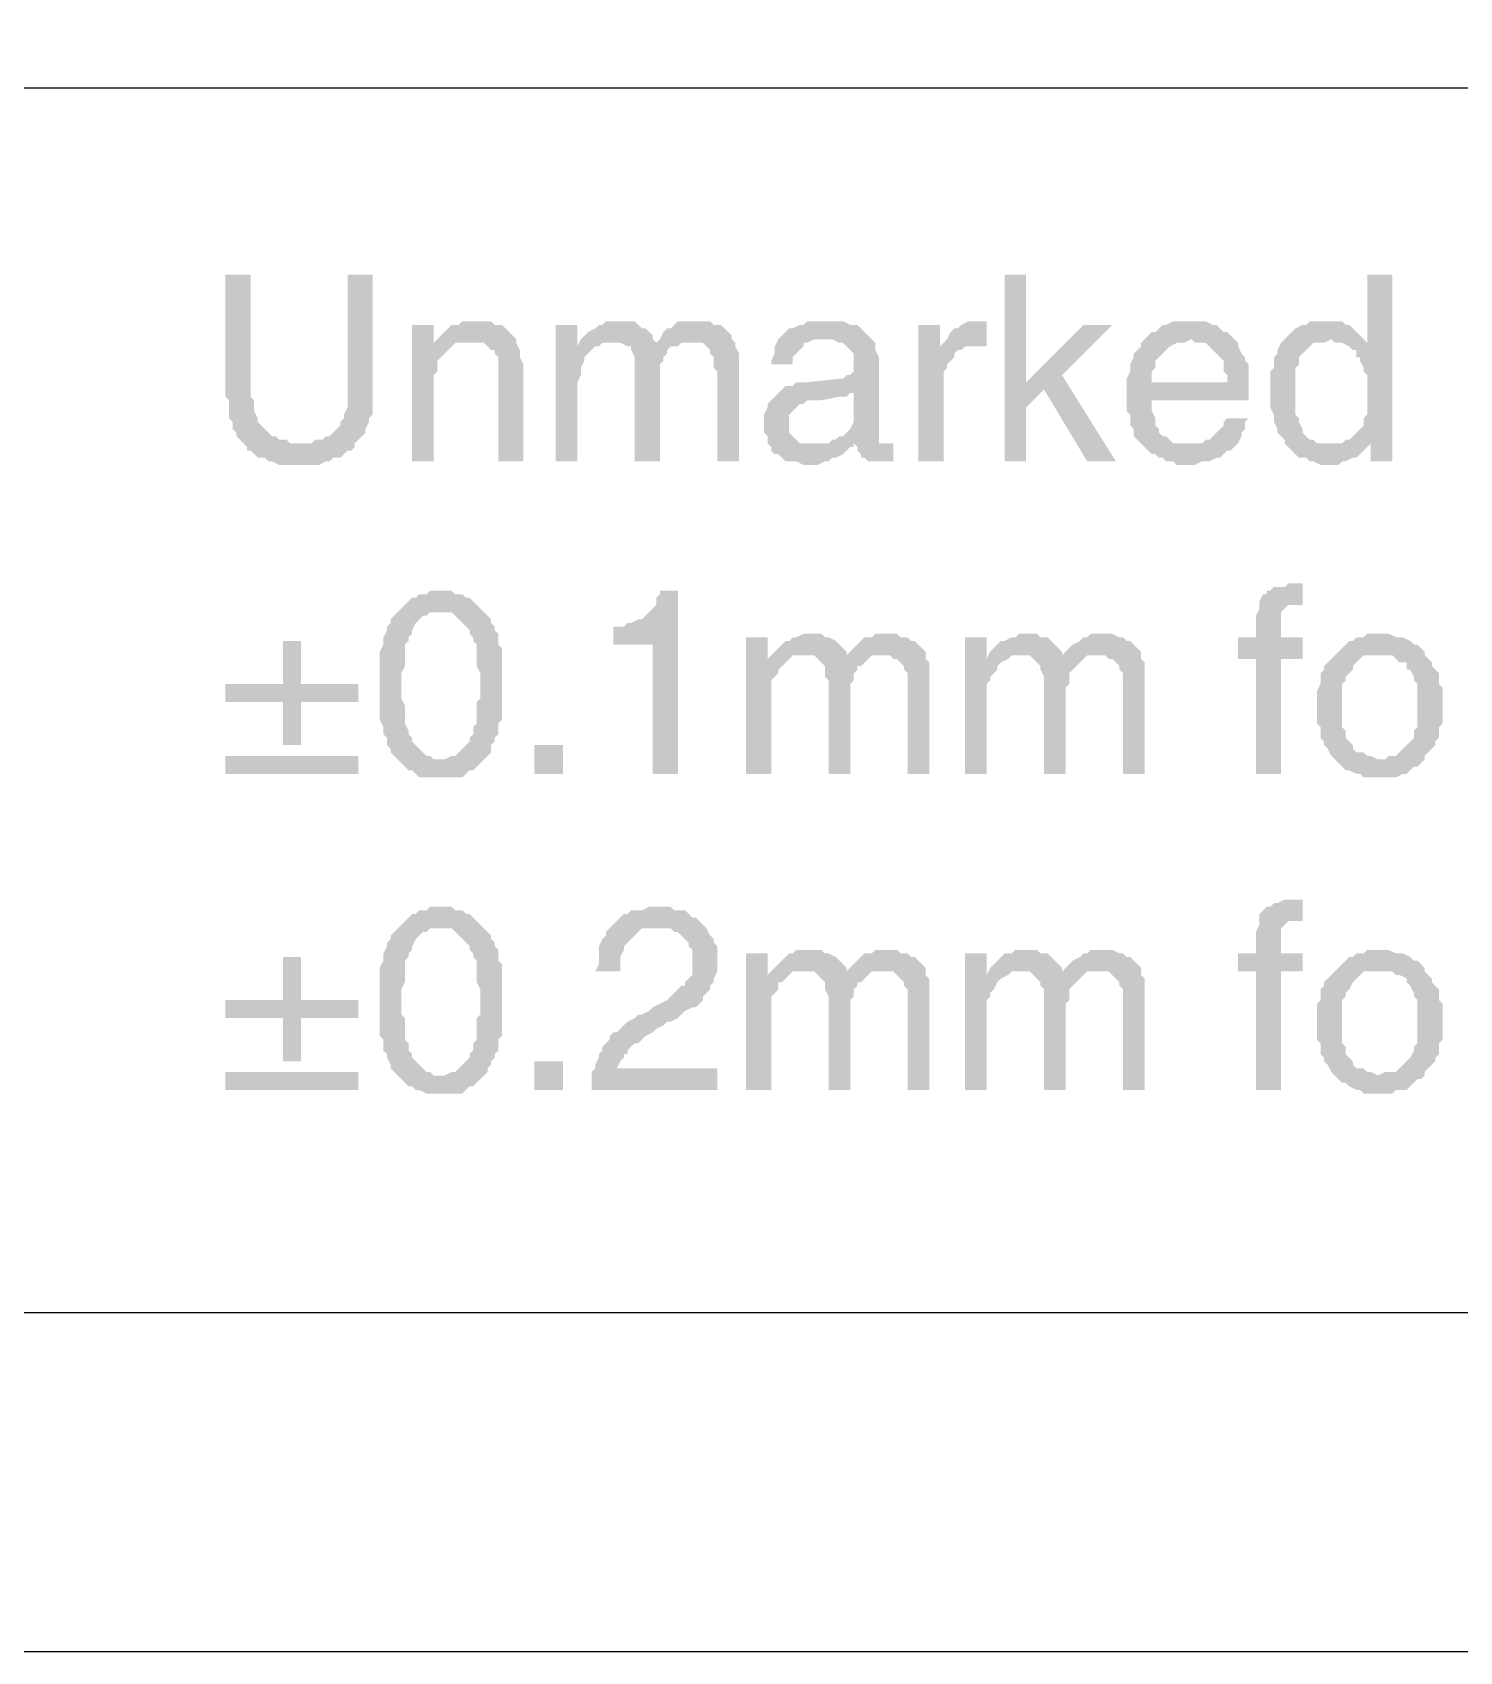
# Model space of a CAD drawing. Header units: millimetres. Extents: x 1233 to 2351, y 1180 to 1535.
# Drawn here: x 1794.21 to 1812.15, y 1237.93 to 1258.27 of the extents above; entities that cross this region are included whole.
import ezdxf

# ---------------------------------------------------------------- set-up
doc = ezdxf.new("R2010")
doc.units = ezdxf.units.MM

msp = doc.modelspace()

# ---------------------------------------------------------------- hatches: boundary and pattern name
at = {"transparency": 33554559}
for points in [[(1796.95602, 1255.22933), (1796.6401, 1255.22933), (1796.6401, 1253.69483), (1796.68523, 1253.6497), (1796.68523, 1253.42404), (1796.73036, 1253.37891), (1796.73036, 1253.28864), (1796.77549, 1253.24351), (1796.77549, 1253.19838), (1796.82063, 1253.15325), (1796.86576, 1253.10811), (1797.58787, 1253.10811), (1797.45248, 1253.10811), (1797.40734, 1253.15325), (1797.31708, 1253.15325), (1797.27195, 1253.19838), (1797.22682, 1253.19838), (1797.18168, 1253.24351), (1797.13655, 1253.28864), (1797.13655, 1253.28864), (1797.09142, 1253.33377), (1797.04629, 1253.37891), (1797.04629, 1253.42404), (1797.00115, 1253.5143), (1797.00115, 1253.6497), (1796.95602, 1253.69483), (1796.95602, 1253.7851)], [(1798.49052, 1255.22933), (1798.17459, 1255.22933), (1798.17459, 1253.55944), (1798.12946, 1253.46917), (1798.12946, 1253.42404), (1798.08433, 1253.37891), (1798.08433, 1253.33377), (1798.03919, 1253.28864), (1797.99406, 1253.24351), (1797.94893, 1253.19838), (1797.9038, 1253.19838), (1797.85867, 1253.15325), (1797.7684, 1253.15325), (1797.72327, 1253.10811), (1796.86576, 1253.10811), (1796.91089, 1253.06298), (1796.91089, 1253.01785), (1796.95602, 1253.01785), (1797.00115, 1252.97272), (1797.04629, 1252.92759), (1797.13655, 1252.92759), (1797.18168, 1252.88245), (1797.22682, 1252.88245), (1797.31708, 1252.83732), (1797.81353, 1252.83732), (1797.9038, 1252.88245), (1797.94893, 1252.88245), (1797.99406, 1252.92759), (1798.08433, 1252.92759), (1798.12946, 1252.97272), (1798.17459, 1253.01785), (1798.21972, 1253.01785), (1798.26486, 1253.06298), (1798.26486, 1253.10811), (1798.30999, 1253.15325), (1798.35512, 1253.19838), (1798.40025, 1253.24351), (1798.40025, 1253.28864), (1798.44538, 1253.37891), (1798.44538, 1253.42404), (1798.49052, 1253.46917), (1798.49052, 1253.73996)], [(1806.70457, 1255.22933), (1806.43378, 1255.22933), (1806.43378, 1252.88245), (1806.70457, 1252.88245), (1806.70457, 1253.55944), (1806.93023, 1253.7851), (1806.70457, 1253.87536)], [(1811.30805, 1255.22933), (1810.99213, 1255.22933), (1810.99213, 1254.37181), (1810.76647, 1254.32668), (1810.8116, 1254.28155), (1810.85673, 1254.28155), (1810.85673, 1254.19129), (1810.90186, 1254.19129), (1810.90186, 1254.14615), (1810.947, 1254.05589), (1810.947, 1254.01076), (1810.99213, 1253.96563), (1810.99213, 1253.46917), (1810.947, 1253.42404), (1810.947, 1253.33377), (1810.90186, 1253.28864), (1810.85673, 1253.24351), (1810.85673, 1253.24351), (1810.8116, 1253.19838), (1810.76647, 1253.15325), (1810.72134, 1253.15325), (1811.03726, 1253.10811), (1811.03726, 1252.88245), (1811.30805, 1252.88245)], [(1799.25776, 1254.59748), (1798.98697, 1254.59748), (1798.98697, 1252.88245), (1799.25776, 1252.88245), (1799.25776, 1253.83023), (1799.25776, 1253.96563), (1799.3029, 1254.01076), (1799.3029, 1254.14615), (1799.34803, 1254.19129), (1799.39316, 1254.23642), (1799.39316, 1254.23642), (1799.43829, 1254.28155), (1799.48342, 1254.32668), (1799.25776, 1254.37181)], [(1799.75422, 1254.64261), (1799.61882, 1254.64261), (1799.57369, 1254.59748), (1799.48342, 1254.59748), (1799.43829, 1254.55234), (1799.39316, 1254.50721), (1799.34803, 1254.46208), (1799.3029, 1254.41695), (1799.25776, 1254.37181), (1799.48342, 1254.32668), (1799.52856, 1254.37181), (1799.70909, 1254.37181), (1800.2958, 1254.41695), (1800.25067, 1254.46208), (1800.20554, 1254.50721), (1800.20554, 1254.50721), (1800.16041, 1254.55234), (1800.11527, 1254.59748), (1800.02501, 1254.59748), (1799.97988, 1254.64261), (1799.84448, 1254.64261)], [(1801.06305, 1254.59748), (1800.79226, 1254.59748), (1800.79226, 1252.88245), (1801.06305, 1252.88245), (1801.06305, 1253.87536), (1801.10818, 1253.96563), (1801.10818, 1254.05589), (1801.15331, 1254.14615), (1801.15331, 1254.19129), (1801.19845, 1254.23642), (1801.24358, 1254.28155), (1801.28871, 1254.32668), (1801.33384, 1254.32668), (1801.06305, 1254.32668)], [(1801.5595, 1254.64261), (1801.42411, 1254.64261), (1801.37898, 1254.59748), (1801.33384, 1254.59748), (1801.28871, 1254.55234), (1801.19845, 1254.50721), (1801.15331, 1254.46208), (1801.10818, 1254.41695), (1801.06305, 1254.32668), (1801.33384, 1254.32668), (1801.37898, 1254.37181), (1801.51437, 1254.37181), (1802.01083, 1254.41695), (1802.01083, 1254.46208), (1801.96569, 1254.50721), (1801.92056, 1254.55234), (1801.87543, 1254.55234), (1801.8303, 1254.59748), (1801.78517, 1254.64261), (1801.64977, 1254.64261)], [(1802.50728, 1254.64261), (1802.32675, 1254.64261), (1802.28162, 1254.59748), (1802.23649, 1254.55234), (1802.19135, 1254.55234), (1802.14622, 1254.50721), (1802.10109, 1254.41695), (1802.05596, 1254.37181), (1801.60464, 1254.37181), (1801.6949, 1254.32668), (1801.74003, 1254.32668), (1801.74003, 1254.28155), (1801.78517, 1254.19129), (1801.78517, 1252.88245), (1802.10109, 1252.88245), (1802.10109, 1253.87536), (1802.10109, 1254.10102), (1802.14622, 1254.14615), (1802.14622, 1254.19129), (1802.19135, 1254.23642), (1802.19135, 1254.28155), (1802.23649, 1254.32668), (1802.32675, 1254.32668), (1802.37188, 1254.37181), (1802.50728, 1254.37181), (1803.00373, 1254.41695), (1803.00373, 1254.46208), (1802.9586, 1254.50721), (1802.9586, 1254.50721), (1802.91347, 1254.55234), (1802.86834, 1254.59748), (1802.77807, 1254.59748), (1802.73294, 1254.64261), (1802.59754, 1254.64261)], [(1804.2223, 1254.64261), (1803.95151, 1254.64261), (1803.90638, 1254.59748), (1803.86125, 1254.59748), (1803.77098, 1254.55234), (1803.72585, 1254.55234), (1803.68072, 1254.50721), (1803.68072, 1254.50721), (1803.63558, 1254.46208), (1803.59045, 1254.41695), (1803.54532, 1254.32668), (1803.54532, 1254.23642), (1803.50019, 1254.14615), (1803.50019, 1254.10102), (1803.77098, 1254.10102), (1803.77098, 1254.19129), (1803.81611, 1254.23642), (1803.86125, 1254.28155), (1803.90638, 1254.32668), (1803.90638, 1254.37181), (1803.95151, 1254.37181), (1804.04177, 1254.41695), (1804.76389, 1254.41695), (1804.71876, 1254.46208), (1804.67362, 1254.50721), (1804.62849, 1254.55234), (1804.58336, 1254.59748), (1804.4931, 1254.59748), (1804.40283, 1254.64261), (1804.26743, 1254.64261)], [(1805.6214, 1254.59748), (1805.35061, 1254.59748), (1805.35061, 1252.88245), (1805.66653, 1252.88245), (1805.66653, 1254.01076), (1805.71166, 1254.05589), (1805.71166, 1254.10102), (1805.7568, 1254.14615), (1805.80193, 1254.19129), (1805.80193, 1254.23642), (1805.84706, 1254.28155), (1805.89219, 1254.28155), (1805.6214, 1254.32668)], [(1806.11785, 1254.64261), (1805.98246, 1254.64261), (1805.89219, 1254.59748), (1805.84706, 1254.55234), (1805.80193, 1254.55234), (1805.7568, 1254.50721), (1805.71166, 1254.41695), (1805.71166, 1254.41695), (1805.66653, 1254.37181), (1806.16299, 1254.32668), (1806.20812, 1254.32668), (1806.20812, 1254.64261), (1806.16299, 1254.64261)], [(1807.78774, 1254.59748), (1807.42669, 1254.59748), (1806.70457, 1253.87536), (1806.93023, 1253.7851), (1807.47182, 1252.88245), (1807.83288, 1252.88245), (1807.15589, 1253.96563)], [(1808.78065, 1254.64261), (1808.55499, 1254.64261), (1808.46473, 1254.59748), (1808.41959, 1254.59748), (1808.37446, 1254.55234), (1808.32933, 1254.50721), (1808.2842, 1254.50721), (1808.23907, 1254.46208), (1808.19393, 1254.41695), (1808.78065, 1254.41695), (1808.82578, 1254.37181), (1808.96118, 1254.37181), (1809.00631, 1254.32668), (1809.05145, 1254.28155), (1809.09658, 1254.23642), (1809.09658, 1254.23642), (1809.14171, 1254.19129), (1809.18684, 1254.14615), (1809.18684, 1254.01076), (1809.23197, 1253.96563), (1809.23197, 1253.87536), (1807.96827, 1253.87536), (1807.96827, 1253.5143), (1808.01341, 1253.46917), (1808.01341, 1253.33377), (1808.05854, 1253.28864), (1808.05854, 1253.19838), (1808.10367, 1253.15325), (1808.1488, 1253.10811), (1808.19393, 1253.06298), (1808.19393, 1253.06298), (1808.23907, 1253.01785), (1808.2842, 1252.97272), (1808.32933, 1252.97272), (1808.37446, 1252.92759), (1808.41959, 1252.92759), (1808.46473, 1252.88245), (1808.55499, 1252.88245), (1808.60012, 1252.83732), (1808.82578, 1252.83732), (1808.91605, 1252.88245), (1809.00631, 1252.88245), (1809.09658, 1252.92759), (1809.14171, 1252.92759), (1809.18684, 1252.97272), (1809.23197, 1253.01785), (1809.27711, 1253.01785), (1809.32224, 1253.06298), (1808.78065, 1253.10811), (1808.55499, 1253.10811), (1808.50986, 1253.15325), (1808.46473, 1253.19838), (1808.41959, 1253.19838), (1808.37446, 1253.24351), (1808.37446, 1253.28864), (1808.32933, 1253.33377), (1808.32933, 1253.42404), (1808.2842, 1253.5143), (1808.2842, 1253.6497), (1809.50277, 1253.6497), (1809.50277, 1254.10102), (1809.45763, 1254.14615), (1809.45763, 1254.19129), (1809.4125, 1254.23642), (1809.36737, 1254.32668), (1809.36737, 1254.37181), (1809.32224, 1254.41695), (1809.27711, 1254.46208), (1809.23197, 1254.50721), (1809.18684, 1254.50721), (1809.14171, 1254.55234), (1809.09658, 1254.59748), (1809.05145, 1254.59748), (1808.96118, 1254.64261), (1808.82578, 1254.64261)], [(1810.49567, 1254.64261), (1810.27001, 1254.64261), (1810.22488, 1254.59748), (1810.17975, 1254.59748), (1810.08948, 1254.55234), (1810.04435, 1254.50721), (1809.99922, 1254.46208), (1809.95409, 1254.41695), (1810.54081, 1254.41695), (1810.58594, 1254.37181), (1810.6762, 1254.37181), (1810.76647, 1254.32668), (1810.99213, 1254.37181), (1810.99213, 1254.37181), (1810.947, 1254.41695), (1810.90186, 1254.46208), (1810.85673, 1254.50721), (1810.8116, 1254.55234), (1810.76647, 1254.59748), (1810.72134, 1254.59748), (1810.6762, 1254.64261), (1810.54081, 1254.64261)], [(1800.2958, 1254.41695), (1799.70909, 1254.37181), (1799.88961, 1254.37181), (1799.93475, 1254.32668), (1799.97988, 1254.28155), (1800.02501, 1254.28155), (1800.02501, 1254.23642), (1800.07014, 1254.19129), (1800.07014, 1252.88245), (1800.38607, 1252.88245), (1800.38607, 1254.10102), (1800.34094, 1254.19129), (1800.34094, 1254.28155), (1800.2958, 1254.37181)], [(1803.00373, 1254.41695), (1802.50728, 1254.37181), (1802.64268, 1254.37181), (1802.68781, 1254.32668), (1802.73294, 1254.28155), (1802.73294, 1254.23642), (1802.77807, 1254.19129), (1802.77807, 1254.05589), (1802.82321, 1254.01076), (1802.82321, 1252.88245), (1803.094, 1252.88245), (1803.094, 1254.10102), (1803.094, 1254.23642), (1803.04887, 1254.32668), (1803.04887, 1254.37181)], [(1804.76389, 1254.41695), (1804.17717, 1254.41695), (1804.26743, 1254.41695), (1804.3577, 1254.37181), (1804.40283, 1254.37181), (1804.44796, 1254.32668), (1804.4931, 1254.28155), (1804.53823, 1254.23642), (1804.53823, 1254.01076), (1804.4931, 1253.96563), (1804.44796, 1253.96563), (1804.40283, 1253.92049), (1804.3577, 1253.92049), (1803.95151, 1253.87536), (1803.81611, 1253.87536), (1803.77098, 1253.83023), (1803.68072, 1253.83023), (1803.63558, 1253.7851), (1804.53823, 1253.73996), (1804.53823, 1253.46917), (1804.53823, 1253.37891), (1804.4931, 1253.28864), (1804.44796, 1253.24351), (1804.40283, 1253.19838), (1804.3577, 1253.19838), (1804.31257, 1253.15325), (1804.26743, 1253.15325), (1804.2223, 1253.10811), (1803.99664, 1253.10811), (1803.50019, 1253.06298), (1803.50019, 1253.01785), (1803.54532, 1252.97272), (1803.59045, 1252.97272), (1803.63558, 1252.92759), (1803.68072, 1252.88245), (1803.81611, 1252.88245), (1803.90638, 1252.83732), (1804.08691, 1252.83732), (1804.17717, 1252.88245), (1804.2223, 1252.88245), (1804.26743, 1252.92759), (1804.31257, 1252.92759), (1804.40283, 1252.97272), (1804.44796, 1253.01785), (1804.4931, 1253.06298), (1804.53823, 1253.06298), (1804.53823, 1253.10811), (1804.85415, 1253.10811), (1804.85415, 1254.19129), (1804.80902, 1254.28155), (1804.80902, 1254.37181)], [(1805.66653, 1254.37181), (1805.6214, 1254.32668), (1805.89219, 1254.28155), (1805.93733, 1254.32668), (1806.16299, 1254.32668)], [(1808.19393, 1254.41695), (1808.1488, 1254.37181), (1808.1488, 1254.32668), (1808.10367, 1254.28155), (1808.05854, 1254.23642), (1808.05854, 1254.19129), (1808.01341, 1254.10102), (1808.01341, 1254.01076), (1807.96827, 1253.92049), (1807.96827, 1253.87536), (1808.2842, 1253.87536), (1808.2842, 1254.01076), (1808.32933, 1254.05589), (1808.32933, 1254.14615), (1808.37446, 1254.19129), (1808.41959, 1254.23642), (1808.41959, 1254.23642), (1808.46473, 1254.28155), (1808.50986, 1254.32668), (1808.60012, 1254.37181), (1808.69039, 1254.37181), (1808.78065, 1254.41695)], [(1809.95409, 1254.41695), (1809.90896, 1254.37181), (1809.86382, 1254.28155), (1809.86382, 1254.23642), (1809.81869, 1254.19129), (1809.81869, 1254.05589), (1809.77356, 1254.01076), (1809.77356, 1253.55944), (1809.81869, 1253.46917), (1809.81869, 1253.37891), (1809.86382, 1253.28864), (1809.86382, 1253.24351), (1809.90896, 1253.19838), (1809.95409, 1253.15325), (1809.95409, 1253.10811), (1809.99922, 1253.06298), (1810.04435, 1253.01785), (1810.08948, 1252.97272), (1810.13462, 1252.92759), (1810.22488, 1252.92759), (1810.27001, 1252.88245), (1810.31515, 1252.88245), (1810.40541, 1252.83732), (1810.63107, 1252.83732), (1810.6762, 1252.88245), (1810.72134, 1252.88245), (1810.8116, 1252.92759), (1810.85673, 1252.92759), (1810.90186, 1252.97272), (1810.947, 1253.01785), (1810.99213, 1253.06298), (1810.54081, 1253.10811), (1810.36028, 1253.10811), (1810.31515, 1253.15325), (1810.27001, 1253.15325), (1810.22488, 1253.19838), (1810.17975, 1253.24351), (1810.17975, 1253.28864), (1810.13462, 1253.37891), (1810.13462, 1253.42404), (1810.08948, 1253.46917), (1810.08948, 1254.05589), (1810.13462, 1254.10102), (1810.13462, 1254.19129), (1810.17975, 1254.23642), (1810.17975, 1254.23642), (1810.22488, 1254.28155), (1810.27001, 1254.32668), (1810.31515, 1254.37181), (1810.45054, 1254.37181), (1810.54081, 1254.41695)], [(1803.63558, 1253.7851), (1803.59045, 1253.73996), (1803.54532, 1253.69483), (1803.54532, 1253.69483), (1803.50019, 1253.6497), (1803.45506, 1253.60457), (1803.45506, 1253.55944), (1803.40992, 1253.46917), (1803.40992, 1253.33377), (1803.40992, 1253.24351), (1803.45506, 1253.19838), (1803.45506, 1253.10811), (1803.50019, 1253.06298), (1803.99664, 1253.10811), (1803.86125, 1253.10811), (1803.81611, 1253.15325), (1803.77098, 1253.19838), (1803.72585, 1253.24351), (1803.72585, 1253.46917), (1803.77098, 1253.5143), (1803.81611, 1253.55944), (1803.86125, 1253.60457), (1803.90638, 1253.60457), (1803.95151, 1253.6497), (1804.13204, 1253.6497), (1804.3577, 1253.69483), (1804.44796, 1253.69483), (1804.4931, 1253.73996), (1804.53823, 1253.73996)], [(1809.50277, 1253.42404), (1809.23197, 1253.42404), (1809.18684, 1253.37891), (1809.18684, 1253.33377), (1809.14171, 1253.28864), (1809.09658, 1253.24351), (1809.05145, 1253.19838), (1809.00631, 1253.15325), (1808.96118, 1253.15325), (1808.91605, 1253.10811), (1808.78065, 1253.10811), (1809.32224, 1253.06298), (1809.36737, 1253.10811), (1809.4125, 1253.19838), (1809.4125, 1253.24351), (1809.45763, 1253.28864), (1809.45763, 1253.37891)], [(1804.85415, 1253.10811), (1804.53823, 1253.10811), (1804.58336, 1253.06298), (1804.94442, 1253.10811), (1804.94442, 1253.10811)], [(1805.03468, 1253.10811), (1804.94442, 1253.10811), (1804.58336, 1253.06298), (1804.58336, 1253.01785), (1804.62849, 1252.97272), (1804.62849, 1252.92759), (1804.67362, 1252.92759), (1804.71876, 1252.88245), (1805.03468, 1252.88245)], [(1810.72134, 1253.15325), (1810.6762, 1253.10811), (1810.54081, 1253.10811), (1810.99213, 1253.06298), (1811.03726, 1253.10811)], [(1799.34803, 1251.25769), (1799.21263, 1251.25769), (1799.1675, 1251.21256), (1799.07723, 1251.21256), (1799.0321, 1251.16743), (1798.98697, 1251.16743), (1798.94184, 1251.1223), (1798.89671, 1251.07717), (1798.85157, 1251.03203), (1798.80644, 1250.9869), (1799.48342, 1250.9869), (1799.52856, 1250.94177), (1799.57369, 1250.89664), (1799.61882, 1250.85151), (1799.66395, 1250.80637), (1799.70909, 1250.76124), (1799.70909, 1250.71611), (1799.75422, 1250.67098), (1799.75422, 1250.62584), (1799.79935, 1250.58071), (1799.79935, 1250.30992), (1799.84448, 1250.21965), (1799.84448, 1249.90373), (1799.79935, 1249.8586), (1799.79935, 1249.5878), (1799.75422, 1249.54267), (1799.75422, 1249.45241), (1799.70909, 1249.40728), (1799.70909, 1249.36214), (1799.70909, 1249.36214), (1799.66395, 1249.31701), (1799.61882, 1249.27188), (1799.57369, 1249.22675), (1799.52856, 1249.18161), (1799.48342, 1249.18161), (1799.39316, 1249.13648), (1798.80644, 1249.13648), (1798.85157, 1249.09135), (1798.89671, 1249.04622), (1798.94184, 1249.00109), (1798.98697, 1249.00109), (1799.0321, 1248.95595), (1799.07723, 1248.91082), (1799.61882, 1248.91082), (1799.66395, 1248.95595), (1799.70909, 1249.00109), (1799.75422, 1249.00109), (1799.79935, 1249.04622), (1799.84448, 1249.09135), (1799.88961, 1249.13648), (1799.93475, 1249.18161), (1799.93475, 1249.18161), (1799.97988, 1249.22675), (1799.97988, 1249.31701), (1800.02501, 1249.36214), (1800.02501, 1249.40728), (1800.07014, 1249.45241), (1800.07014, 1249.5878), (1800.11527, 1249.63294), (1800.11527, 1250.08426), (1800.11527, 1250.53558), (1800.07014, 1250.58071), (1800.07014, 1250.71611), (1800.02501, 1250.76124), (1800.02501, 1250.80637), (1799.97988, 1250.85151), (1799.97988, 1250.89664), (1799.93475, 1250.94177), (1799.93475, 1250.94177), (1799.88961, 1250.9869), (1799.84448, 1251.03203), (1799.79935, 1251.07717), (1799.75422, 1251.1223), (1799.70909, 1251.16743), (1799.66395, 1251.16743), (1799.61882, 1251.21256), (1799.52856, 1251.21256), (1799.48342, 1251.25769), (1799.39316, 1251.25769)], [(1802.32675, 1251.25769), (1802.10109, 1251.25769), (1802.10109, 1251.21256), (1802.05596, 1251.16743), (1802.05596, 1251.07717), (1802.01083, 1251.03203), (1801.96569, 1250.9869), (1801.92056, 1250.94177), (1801.87543, 1250.89664), (1801.8303, 1250.89664), (1801.74003, 1250.85151), (1801.6949, 1250.85151), (1801.64977, 1250.80637), (1801.51437, 1250.80637), (1801.51437, 1250.58071), (1802.01083, 1250.58071), (1802.01083, 1248.95595), (1802.32675, 1248.95595)], [(1810.04435, 1251.34796), (1809.99922, 1251.34796), (1809.95409, 1251.30283), (1809.81869, 1251.30283), (1809.77356, 1251.25769), (1809.72843, 1251.25769), (1809.72843, 1251.21256), (1809.6833, 1251.21256), (1809.63816, 1251.1223), (1809.63816, 1251.07717), (1810.17975, 1251.07717), (1810.17975, 1251.34796)], [(1809.63816, 1251.07717), (1809.63816, 1251.03203), (1809.59303, 1250.94177), (1809.59303, 1250.67098), (1809.36737, 1250.67098), (1809.36737, 1250.40018), (1809.59303, 1250.40018), (1809.59303, 1248.95595), (1809.90896, 1248.95595), (1809.90896, 1250.40018), (1810.17975, 1250.40018), (1810.17975, 1250.67098), (1809.90896, 1250.67098), (1809.90896, 1250.9869), (1809.95409, 1251.03203), (1809.95409, 1251.03203), (1809.99922, 1251.07717), (1810.08948, 1251.07717)], [(1798.80644, 1250.9869), (1798.76131, 1250.94177), (1798.76131, 1250.94177), (1798.71618, 1250.89664), (1798.71618, 1250.85151), (1798.67105, 1250.80637), (1798.67105, 1250.76124), (1798.62591, 1250.67098), (1798.62591, 1250.58071), (1798.58078, 1250.49045), (1798.58078, 1249.63294), (1798.62591, 1249.54267), (1798.62591, 1249.45241), (1798.67105, 1249.40728), (1798.67105, 1249.31701), (1798.71618, 1249.27188), (1798.71618, 1249.22675), (1798.76131, 1249.18161), (1798.80644, 1249.13648), (1799.34803, 1249.13648), (1799.25776, 1249.13648), (1799.21263, 1249.18161), (1799.1675, 1249.18161), (1799.12237, 1249.22675), (1799.07723, 1249.27188), (1799.0321, 1249.31701), (1798.98697, 1249.36214), (1798.98697, 1249.40728), (1798.94184, 1249.45241), (1798.94184, 1249.49754), (1798.89671, 1249.5878), (1798.89671, 1249.81347), (1798.85157, 1249.90373), (1798.85157, 1250.21965), (1798.89671, 1250.30992), (1798.89671, 1250.58071), (1798.94184, 1250.62584), (1798.94184, 1250.67098), (1798.98697, 1250.71611), (1798.98697, 1250.76124), (1798.98697, 1250.76124), (1799.0321, 1250.85151), (1799.07723, 1250.89664), (1799.12237, 1250.94177), (1799.1675, 1250.94177), (1799.21263, 1250.9869), (1799.34803, 1250.9869)], [(1797.58787, 1250.62584), (1797.36221, 1250.62584), (1797.36221, 1250.08426), (1796.6401, 1250.08426), (1796.6401, 1249.8586), (1797.36221, 1249.8586), (1797.36221, 1249.31701), (1797.58787, 1249.31701), (1797.58787, 1249.8586), (1798.30999, 1249.8586), (1798.30999, 1250.08426), (1797.58787, 1250.08426)], [(1803.45506, 1250.67098), (1803.18426, 1250.67098), (1803.18426, 1248.95595), (1803.50019, 1248.95595), (1803.50019, 1250.12939), (1803.54532, 1250.17452), (1803.59045, 1250.21965), (1803.59045, 1250.26479), (1803.63558, 1250.30992), (1803.68072, 1250.35505), (1803.72585, 1250.40018), (1803.45506, 1250.40018)], [(1803.99664, 1250.71611), (1803.90638, 1250.71611), (1803.81611, 1250.67098), (1803.77098, 1250.67098), (1803.72585, 1250.62584), (1803.68072, 1250.62584), (1803.63558, 1250.58071), (1803.59045, 1250.53558), (1803.54532, 1250.49045), (1803.45506, 1250.40018), (1803.72585, 1250.40018), (1803.77098, 1250.44532), (1803.90638, 1250.44532), (1804.44796, 1250.49045), (1804.40283, 1250.53558), (1804.3577, 1250.58071), (1804.3577, 1250.58071), (1804.31257, 1250.62584), (1804.2223, 1250.67098), (1804.17717, 1250.67098), (1804.13204, 1250.71611), (1804.04177, 1250.71611)], [(1804.94442, 1250.71611), (1804.80902, 1250.71611), (1804.76389, 1250.67098), (1804.67362, 1250.67098), (1804.62849, 1250.62584), (1804.58336, 1250.58071), (1804.53823, 1250.53558), (1804.4931, 1250.49045), (1804.44796, 1250.44532), (1804.04177, 1250.44532), (1804.08691, 1250.40018), (1804.13204, 1250.35505), (1804.13204, 1250.35505), (1804.17717, 1250.30992), (1804.17717, 1250.17452), (1804.2223, 1250.12939), (1804.2223, 1248.95595), (1804.4931, 1248.95595), (1804.4931, 1250.08426), (1804.53823, 1250.12939), (1804.53823, 1250.21965), (1804.58336, 1250.26479), (1804.58336, 1250.30992), (1804.62849, 1250.30992), (1804.67362, 1250.35505), (1804.71876, 1250.40018), (1804.76389, 1250.44532), (1804.89929, 1250.44532), (1805.44087, 1250.49045), (1805.39574, 1250.53558), (1805.35061, 1250.58071), (1805.35061, 1250.58071), (1805.30547, 1250.62584), (1805.26034, 1250.62584), (1805.21521, 1250.67098), (1805.12495, 1250.67098), (1805.07981, 1250.71611), (1804.98955, 1250.71611)], [(1806.20812, 1250.67098), (1805.93733, 1250.67098), (1805.93733, 1248.95595), (1806.20812, 1248.95595), (1806.20812, 1250.08426), (1806.25325, 1250.12939), (1806.25325, 1250.17452), (1806.29838, 1250.21965), (1806.34351, 1250.26479), (1806.34351, 1250.30992), (1806.38865, 1250.35505), (1806.47891, 1250.40018), (1806.20812, 1250.40018)], [(1806.70457, 1250.71611), (1806.61431, 1250.71611), (1806.56918, 1250.67098), (1806.52404, 1250.67098), (1806.43378, 1250.62584), (1806.38865, 1250.62584), (1806.34351, 1250.58071), (1806.29838, 1250.53558), (1806.25325, 1250.49045), (1806.20812, 1250.40018), (1806.47891, 1250.40018), (1806.52404, 1250.44532), (1806.65944, 1250.44532), (1807.15589, 1250.49045), (1807.11076, 1250.53558), (1807.06563, 1250.58071), (1807.06563, 1250.58071), (1807.0205, 1250.62584), (1806.97537, 1250.67098), (1806.8851, 1250.67098), (1806.83997, 1250.71611), (1806.79484, 1250.71611)], [(1807.65235, 1250.71611), (1807.51695, 1250.71611), (1807.47182, 1250.67098), (1807.42669, 1250.67098), (1807.38155, 1250.62584), (1807.29129, 1250.58071), (1807.24616, 1250.53558), (1807.20103, 1250.49045), (1807.15589, 1250.44532), (1806.7497, 1250.44532), (1806.79484, 1250.40018), (1806.83997, 1250.35505), (1806.83997, 1250.35505), (1806.8851, 1250.30992), (1806.8851, 1250.26479), (1806.93023, 1250.17452), (1806.93023, 1248.95595), (1807.20103, 1248.95595), (1807.20103, 1250.03913), (1807.24616, 1250.08426), (1807.24616, 1250.21965), (1807.29129, 1250.26479), (1807.33642, 1250.30992), (1807.33642, 1250.30992), (1807.38155, 1250.35505), (1807.42669, 1250.40018), (1807.47182, 1250.44532), (1807.60722, 1250.44532), (1808.1488, 1250.49045), (1808.10367, 1250.53558), (1808.05854, 1250.58071), (1808.05854, 1250.58071), (1808.01341, 1250.62584), (1807.96827, 1250.62584), (1807.92314, 1250.67098), (1807.87801, 1250.67098), (1807.78774, 1250.71611), (1807.74261, 1250.71611)], [(1811.12752, 1250.71611), (1810.99213, 1250.71611), (1810.947, 1250.67098), (1810.85673, 1250.67098), (1810.8116, 1250.62584), (1810.76647, 1250.62584), (1810.72134, 1250.58071), (1810.6762, 1250.53558), (1810.63107, 1250.49045), (1810.58594, 1250.44532), (1810.58594, 1250.44532), (1810.54081, 1250.40018), (1810.49567, 1250.35505), (1810.45054, 1250.30992), (1810.45054, 1250.26479), (1810.40541, 1250.21965), (1810.40541, 1250.08426), (1810.36028, 1249.99399), (1810.36028, 1249.81347), (1810.36028, 1249.5878), (1810.40541, 1249.54267), (1810.40541, 1249.40728), (1810.45054, 1249.36214), (1810.45054, 1249.31701), (1810.49567, 1249.27188), (1810.54081, 1249.18161), (1810.58594, 1249.13648), (1811.12752, 1249.13648), (1811.03726, 1249.18161), (1810.99213, 1249.18161), (1810.947, 1249.22675), (1810.85673, 1249.22675), (1810.8116, 1249.27188), (1810.8116, 1249.31701), (1810.76647, 1249.36214), (1810.72134, 1249.40728), (1810.72134, 1249.49754), (1810.6762, 1249.54267), (1810.6762, 1250.08426), (1810.72134, 1250.12939), (1810.72134, 1250.17452), (1810.76647, 1250.21965), (1810.8116, 1250.26479), (1810.8116, 1250.30992), (1810.85673, 1250.35505), (1810.90186, 1250.40018), (1810.947, 1250.44532), (1811.12752, 1250.44532), (1811.71424, 1250.49045), (1811.66911, 1250.53558), (1811.62398, 1250.58071), (1811.57885, 1250.58071), (1811.53371, 1250.62584), (1811.44345, 1250.67098), (1811.35319, 1250.67098), (1811.26292, 1250.71611), (1811.21779, 1250.71611)], [(1805.44087, 1250.49045), (1804.89929, 1250.44532), (1804.98955, 1250.44532), (1805.03468, 1250.40018), (1805.07981, 1250.40018), (1805.12495, 1250.35505), (1805.17008, 1250.30992), (1805.17008, 1250.26479), (1805.21521, 1250.21965), (1805.21521, 1248.95595), (1805.486, 1248.95595), (1805.486, 1250.35505), (1805.44087, 1250.40018)], [(1808.1488, 1250.49045), (1807.60722, 1250.44532), (1807.69748, 1250.44532), (1807.74261, 1250.40018), (1807.78774, 1250.40018), (1807.83288, 1250.35505), (1807.87801, 1250.30992), (1807.87801, 1250.26479), (1807.92314, 1250.21965), (1807.92314, 1248.95595), (1808.19393, 1248.95595), (1808.19393, 1250.35505), (1808.1488, 1250.40018)], [(1811.71424, 1250.49045), (1811.12752, 1250.44532), (1811.30805, 1250.44532), (1811.35319, 1250.40018), (1811.39832, 1250.35505), (1811.48858, 1250.35505), (1811.48858, 1250.26479), (1811.53371, 1250.26479), (1811.57885, 1250.17452), (1811.57885, 1250.12939), (1811.62398, 1250.08426), (1811.62398, 1249.54267), (1811.57885, 1249.49754), (1811.57885, 1249.40728), (1811.53371, 1249.36214), (1811.48858, 1249.31701), (1811.48858, 1249.31701), (1811.44345, 1249.27188), (1811.39832, 1249.22675), (1811.35319, 1249.18161), (1811.26292, 1249.18161), (1811.21779, 1249.13648), (1810.58594, 1249.13648), (1810.63107, 1249.09135), (1810.6762, 1249.04622), (1810.72134, 1249.00109), (1810.76647, 1249.00109), (1810.85673, 1248.95595), (1810.90186, 1248.95595), (1810.947, 1248.91082), (1811.35319, 1248.91082), (1811.44345, 1248.95595), (1811.48858, 1248.95595), (1811.53371, 1249.00109), (1811.57885, 1249.04622), (1811.62398, 1249.04622), (1811.66911, 1249.09135), (1811.71424, 1249.13648), (1811.71424, 1249.18161), (1811.75938, 1249.22675), (1811.80451, 1249.27188), (1811.84964, 1249.31701), (1811.84964, 1249.36214), (1811.89477, 1249.40728), (1811.89477, 1249.54267), (1811.9399, 1249.5878), (1811.9399, 1249.81347), (1811.9399, 1250.03913), (1811.89477, 1250.08426), (1811.89477, 1250.21965), (1811.84964, 1250.26479), (1811.80451, 1250.30992), (1811.80451, 1250.35505), (1811.75938, 1250.40018), (1811.71424, 1250.44532)], [(1800.88252, 1248.95595), (1800.88252, 1249.31701), (1800.52146, 1249.31701), (1800.52146, 1248.95595)], [(1798.30999, 1248.95595), (1798.30999, 1249.18161), (1796.6401, 1249.18161), (1796.6401, 1248.95595)], [(1810.04435, 1247.37633), (1809.95409, 1247.37633), (1809.86382, 1247.3312), (1809.81869, 1247.3312), (1809.77356, 1247.28606), (1809.72843, 1247.28606), (1809.6833, 1247.24093), (1809.63816, 1247.1958), (1809.63816, 1247.10553), (1810.17975, 1247.10553), (1810.17975, 1247.37633)], [(1799.34803, 1247.28606), (1799.21263, 1247.28606), (1799.1675, 1247.24093), (1799.07723, 1247.24093), (1799.0321, 1247.1958), (1798.98697, 1247.1958), (1798.94184, 1247.15067), (1798.89671, 1247.10553), (1798.85157, 1247.0604), (1798.80644, 1247.01527), (1799.48342, 1247.01527), (1799.52856, 1246.97014), (1799.57369, 1246.92501), (1799.61882, 1246.87987), (1799.66395, 1246.83474), (1799.70909, 1246.78961), (1799.70909, 1246.74448), (1799.75422, 1246.69935), (1799.75422, 1246.65421), (1799.79935, 1246.60908), (1799.79935, 1246.33829), (1799.84448, 1246.24802), (1799.84448, 1245.9321), (1799.79935, 1245.88697), (1799.79935, 1245.61617), (1799.75422, 1245.57104), (1799.75422, 1245.48078), (1799.70909, 1245.43564), (1799.70909, 1245.39051), (1799.70909, 1245.39051), (1799.66395, 1245.34538), (1799.61882, 1245.30025), (1799.57369, 1245.25512), (1799.52856, 1245.20998), (1799.48342, 1245.20998), (1799.39316, 1245.16485), (1798.80644, 1245.16485), (1798.85157, 1245.11972), (1798.89671, 1245.07459), (1798.94184, 1245.02945), (1798.98697, 1245.02945), (1799.0321, 1244.98432), (1799.07723, 1244.98432), (1799.1675, 1244.93919), (1799.61882, 1244.93919), (1799.66395, 1244.98432), (1799.70909, 1245.02945), (1799.75422, 1245.02945), (1799.79935, 1245.07459), (1799.84448, 1245.11972), (1799.88961, 1245.16485), (1799.93475, 1245.20998), (1799.93475, 1245.25512), (1799.97988, 1245.30025), (1799.97988, 1245.34538), (1800.02501, 1245.39051), (1800.02501, 1245.43564), (1800.07014, 1245.48078), (1800.07014, 1245.61617), (1800.11527, 1245.66131), (1800.11527, 1246.11263), (1800.11527, 1246.56395), (1800.07014, 1246.60908), (1800.07014, 1246.74448), (1800.02501, 1246.78961), (1800.02501, 1246.83474), (1799.97988, 1246.87987), (1799.97988, 1246.92501), (1799.93475, 1246.97014), (1799.93475, 1246.97014), (1799.88961, 1247.01527), (1799.84448, 1247.0604), (1799.79935, 1247.10553), (1799.75422, 1247.15067), (1799.70909, 1247.1958), (1799.66395, 1247.1958), (1799.61882, 1247.24093), (1799.52856, 1247.24093), (1799.48342, 1247.28606), (1799.39316, 1247.28606)], [(1802.10109, 1247.28606), (1801.96569, 1247.28606), (1801.87543, 1247.24093), (1801.74003, 1247.24093), (1801.6949, 1247.1958), (1801.64977, 1247.1958), (1801.60464, 1247.15067), (1801.5595, 1247.10553), (1801.51437, 1247.0604), (1801.51437, 1247.0604), (1801.46924, 1247.01527), (1801.42411, 1246.97014), (1801.42411, 1246.92501), (1801.37898, 1246.87987), (1801.33384, 1246.78961), (1801.33384, 1246.56395), (1801.28871, 1246.47368), (1801.60464, 1246.47368), (1801.60464, 1246.65421), (1801.64977, 1246.74448), (1801.64977, 1246.78961), (1801.6949, 1246.83474), (1801.74003, 1246.87987), (1801.78517, 1246.92501), (1801.8303, 1246.97014), (1801.87543, 1247.01527), (1802.05596, 1247.01527), (1802.64268, 1247.0604), (1802.59754, 1247.10553), (1802.55241, 1247.15067), (1802.50728, 1247.15067), (1802.46215, 1247.1958), (1802.41702, 1247.24093), (1802.28162, 1247.24093), (1802.23649, 1247.28606), (1802.14622, 1247.28606)], [(1798.80644, 1247.01527), (1798.76131, 1246.97014), (1798.76131, 1246.97014), (1798.71618, 1246.92501), (1798.71618, 1246.87987), (1798.67105, 1246.83474), (1798.67105, 1246.78961), (1798.62591, 1246.69935), (1798.62591, 1246.60908), (1798.58078, 1246.51882), (1798.58078, 1245.66131), (1798.62591, 1245.61617), (1798.62591, 1245.48078), (1798.67105, 1245.43564), (1798.67105, 1245.39051), (1798.71618, 1245.30025), (1798.71618, 1245.25512), (1798.76131, 1245.20998), (1798.80644, 1245.16485), (1799.34803, 1245.16485), (1799.25776, 1245.16485), (1799.21263, 1245.20998), (1799.1675, 1245.20998), (1799.12237, 1245.25512), (1799.07723, 1245.30025), (1799.0321, 1245.34538), (1798.98697, 1245.39051), (1798.98697, 1245.43564), (1798.94184, 1245.48078), (1798.94184, 1245.57104), (1798.89671, 1245.61617), (1798.89671, 1245.88697), (1798.85157, 1245.9321), (1798.85157, 1246.24802), (1798.89671, 1246.33829), (1798.89671, 1246.60908), (1798.94184, 1246.65421), (1798.94184, 1246.69935), (1798.98697, 1246.74448), (1798.98697, 1246.78961), (1798.98697, 1246.78961), (1799.0321, 1246.87987), (1799.07723, 1246.92501), (1799.12237, 1246.97014), (1799.1675, 1246.97014), (1799.21263, 1247.01527), (1799.34803, 1247.01527)], [(1802.64268, 1247.0604), (1802.05596, 1247.01527), (1802.23649, 1247.01527), (1802.28162, 1246.97014), (1802.32675, 1246.97014), (1802.37188, 1246.92501), (1802.41702, 1246.87987), (1802.46215, 1246.83474), (1802.46215, 1246.78961), (1802.50728, 1246.74448), (1802.50728, 1246.42855), (1802.46215, 1246.38342), (1802.41702, 1246.33829), (1802.41702, 1246.29316), (1802.37188, 1246.29316), (1802.32675, 1246.24802), (1802.28162, 1246.20289), (1802.23649, 1246.15776), (1802.19135, 1246.11263), (1802.10109, 1246.06749), (1802.10109, 1246.06749), (1802.01083, 1246.02236), (1801.96569, 1245.97723), (1801.87543, 1245.9321), (1801.8303, 1245.9321), (1801.78517, 1245.88697), (1801.6949, 1245.84183), (1801.64977, 1245.7967), (1801.60464, 1245.75157), (1801.5595, 1245.70644), (1801.51437, 1245.70644), (1801.46924, 1245.66131), (1801.46924, 1245.61617), (1801.42411, 1245.57104), (1801.37898, 1245.52591), (1801.37898, 1245.48078), (1801.33384, 1245.43564), (1801.33384, 1245.39051), (1801.28871, 1245.30025), (1801.28871, 1245.25512), (1801.24358, 1245.20998), (1801.24358, 1244.98432), (1802.82321, 1244.98432), (1802.82321, 1245.25512), (1801.5595, 1245.25512), (1801.60464, 1245.34538), (1801.64977, 1245.39051), (1801.64977, 1245.43564), (1801.6949, 1245.43564), (1801.6949, 1245.48078), (1801.74003, 1245.52591), (1801.78517, 1245.57104), (1801.8303, 1245.57104), (1801.87543, 1245.61617), (1801.92056, 1245.66131), (1802.01083, 1245.70644), (1802.05596, 1245.75157), (1802.14622, 1245.7967), (1802.19135, 1245.84183), (1802.23649, 1245.84183), (1802.32675, 1245.88697), (1802.37188, 1245.9321), (1802.41702, 1245.97723), (1802.50728, 1246.02236), (1802.55241, 1246.02236), (1802.59754, 1246.06749), (1802.64268, 1246.11263), (1802.64268, 1246.15776), (1802.68781, 1246.20289), (1802.73294, 1246.24802), (1802.73294, 1246.29316), (1802.77807, 1246.33829), (1802.77807, 1246.38342), (1802.82321, 1246.47368), (1802.82321, 1246.78961), (1802.77807, 1246.83474), (1802.77807, 1246.87987), (1802.73294, 1246.92501), (1802.68781, 1247.01527)], [(1809.63816, 1247.10553), (1809.63816, 1247.0604), (1809.59303, 1246.97014), (1809.59303, 1246.69935), (1809.36737, 1246.69935), (1809.36737, 1246.47368), (1809.59303, 1246.47368), (1809.59303, 1244.98432), (1809.90896, 1244.98432), (1809.90896, 1246.47368), (1810.17975, 1246.47368), (1810.17975, 1246.69935), (1809.90896, 1246.69935), (1809.90896, 1247.01527), (1809.95409, 1247.0604), (1809.95409, 1247.0604), (1809.99922, 1247.10553), (1810.08948, 1247.10553)], [(1803.99664, 1246.74448), (1803.81611, 1246.74448), (1803.77098, 1246.69935), (1803.72585, 1246.69935), (1803.68072, 1246.65421), (1803.63558, 1246.60908), (1803.59045, 1246.56395), (1803.54532, 1246.51882), (1803.45506, 1246.42855), (1803.72585, 1246.42855), (1803.77098, 1246.47368), (1803.90638, 1246.47368), (1804.44796, 1246.51882), (1804.40283, 1246.56395), (1804.3577, 1246.60908), (1804.3577, 1246.60908), (1804.31257, 1246.65421), (1804.2223, 1246.69935), (1804.17717, 1246.69935), (1804.13204, 1246.74448), (1804.04177, 1246.74448)], [(1804.94442, 1246.74448), (1804.80902, 1246.74448), (1804.76389, 1246.69935), (1804.67362, 1246.69935), (1804.62849, 1246.65421), (1804.58336, 1246.60908), (1804.53823, 1246.56395), (1804.4931, 1246.51882), (1804.44796, 1246.47368), (1804.04177, 1246.47368), (1804.08691, 1246.42855), (1804.13204, 1246.38342), (1804.13204, 1246.38342), (1804.17717, 1246.33829), (1804.17717, 1246.24802), (1804.2223, 1246.15776), (1804.2223, 1244.98432), (1804.4931, 1244.98432), (1804.4931, 1246.11263), (1804.53823, 1246.15776), (1804.53823, 1246.24802), (1804.58336, 1246.29316), (1804.58336, 1246.33829), (1804.62849, 1246.33829), (1804.67362, 1246.38342), (1804.71876, 1246.42855), (1804.76389, 1246.47368), (1804.89929, 1246.47368), (1805.44087, 1246.51882), (1805.39574, 1246.56395), (1805.35061, 1246.60908), (1805.35061, 1246.60908), (1805.30547, 1246.65421), (1805.26034, 1246.65421), (1805.21521, 1246.69935), (1805.12495, 1246.69935), (1805.07981, 1246.74448), (1804.98955, 1246.74448)], [(1806.70457, 1246.74448), (1806.56918, 1246.74448), (1806.52404, 1246.69935), (1806.43378, 1246.69935), (1806.38865, 1246.65421), (1806.34351, 1246.60908), (1806.29838, 1246.56395), (1806.25325, 1246.51882), (1806.20812, 1246.42855), (1806.47891, 1246.42855), (1806.52404, 1246.47368), (1806.65944, 1246.47368), (1807.15589, 1246.51882), (1807.11076, 1246.56395), (1807.06563, 1246.60908), (1807.06563, 1246.60908), (1807.0205, 1246.65421), (1806.97537, 1246.69935), (1806.8851, 1246.69935), (1806.83997, 1246.74448), (1806.79484, 1246.74448)], [(1807.65235, 1246.74448), (1807.51695, 1246.74448), (1807.47182, 1246.69935), (1807.42669, 1246.69935), (1807.38155, 1246.65421), (1807.29129, 1246.60908), (1807.24616, 1246.56395), (1807.20103, 1246.51882), (1807.15589, 1246.47368), (1806.7497, 1246.47368), (1806.79484, 1246.42855), (1806.83997, 1246.38342), (1806.83997, 1246.38342), (1806.8851, 1246.33829), (1806.8851, 1246.29316), (1806.93023, 1246.24802), (1806.93023, 1244.98432), (1807.20103, 1244.98432), (1807.20103, 1246.06749), (1807.24616, 1246.11263), (1807.24616, 1246.24802), (1807.29129, 1246.29316), (1807.33642, 1246.33829), (1807.33642, 1246.33829), (1807.38155, 1246.38342), (1807.42669, 1246.42855), (1807.47182, 1246.47368), (1807.60722, 1246.47368), (1808.1488, 1246.51882), (1808.10367, 1246.56395), (1808.05854, 1246.60908), (1808.05854, 1246.60908), (1808.01341, 1246.65421), (1807.96827, 1246.65421), (1807.92314, 1246.69935), (1807.87801, 1246.69935), (1807.78774, 1246.74448), (1807.74261, 1246.74448)], [(1811.12752, 1246.74448), (1810.99213, 1246.74448), (1810.947, 1246.69935), (1810.85673, 1246.69935), (1810.8116, 1246.65421), (1810.76647, 1246.65421), (1810.72134, 1246.60908), (1810.6762, 1246.56395), (1810.63107, 1246.51882), (1810.58594, 1246.47368), (1810.58594, 1246.47368), (1810.54081, 1246.42855), (1810.49567, 1246.38342), (1810.45054, 1246.33829), (1810.45054, 1246.29316), (1810.40541, 1246.24802), (1810.40541, 1246.11263), (1810.36028, 1246.06749), (1810.36028, 1245.84183), (1810.36028, 1245.61617), (1810.40541, 1245.57104), (1810.40541, 1245.43564), (1810.45054, 1245.39051), (1810.45054, 1245.34538), (1810.49567, 1245.30025), (1810.54081, 1245.20998), (1810.58594, 1245.16485), (1811.12752, 1245.16485), (1811.03726, 1245.20998), (1810.99213, 1245.20998), (1810.947, 1245.25512), (1810.85673, 1245.25512), (1810.8116, 1245.30025), (1810.8116, 1245.34538), (1810.76647, 1245.39051), (1810.72134, 1245.43564), (1810.72134, 1245.52591), (1810.6762, 1245.57104), (1810.6762, 1246.11263), (1810.72134, 1246.15776), (1810.72134, 1246.20289), (1810.76647, 1246.24802), (1810.8116, 1246.33829), (1810.8116, 1246.33829), (1810.85673, 1246.38342), (1810.90186, 1246.42855), (1810.947, 1246.47368), (1811.12752, 1246.47368), (1811.71424, 1246.51882), (1811.66911, 1246.56395), (1811.62398, 1246.60908), (1811.57885, 1246.60908), (1811.53371, 1246.65421), (1811.44345, 1246.69935), (1811.35319, 1246.69935), (1811.26292, 1246.74448), (1811.21779, 1246.74448)], [(1797.58787, 1246.65421), (1797.36221, 1246.65421), (1797.36221, 1246.11263), (1796.6401, 1246.11263), (1796.6401, 1245.88697), (1797.36221, 1245.88697), (1797.36221, 1245.34538), (1797.58787, 1245.34538), (1797.58787, 1245.88697), (1798.30999, 1245.88697), (1798.30999, 1246.11263), (1797.58787, 1246.11263)], [(1803.45506, 1246.69935), (1803.18426, 1246.69935), (1803.18426, 1244.98432), (1803.50019, 1244.98432), (1803.50019, 1246.15776), (1803.54532, 1246.20289), (1803.59045, 1246.24802), (1803.59045, 1246.33829), (1803.63558, 1246.33829), (1803.68072, 1246.38342), (1803.72585, 1246.42855), (1803.45506, 1246.42855)], [(1806.20812, 1246.69935), (1805.93733, 1246.69935), (1805.93733, 1244.98432), (1806.20812, 1244.98432), (1806.20812, 1246.11263), (1806.25325, 1246.15776), (1806.25325, 1246.20289), (1806.29838, 1246.24802), (1806.34351, 1246.33829), (1806.34351, 1246.33829), (1806.38865, 1246.38342), (1806.47891, 1246.42855), (1806.20812, 1246.42855)], [(1805.44087, 1246.51882), (1804.89929, 1246.47368), (1805.03468, 1246.47368), (1805.07981, 1246.42855), (1805.12495, 1246.38342), (1805.17008, 1246.33829), (1805.17008, 1246.29316), (1805.21521, 1246.24802), (1805.21521, 1244.98432), (1805.486, 1244.98432), (1805.486, 1246.20289), (1805.486, 1246.38342), (1805.44087, 1246.42855)], [(1808.1488, 1246.51882), (1807.60722, 1246.47368), (1807.74261, 1246.47368), (1807.78774, 1246.42855), (1807.83288, 1246.38342), (1807.87801, 1246.33829), (1807.87801, 1246.29316), (1807.92314, 1246.24802), (1807.92314, 1244.98432), (1808.19393, 1244.98432), (1808.19393, 1246.20289), (1808.19393, 1246.38342), (1808.1488, 1246.42855)], [(1811.71424, 1246.51882), (1811.12752, 1246.47368), (1811.30805, 1246.47368), (1811.35319, 1246.42855), (1811.39832, 1246.42855), (1811.48858, 1246.38342), (1811.48858, 1246.33829), (1811.53371, 1246.29316), (1811.57885, 1246.20289), (1811.57885, 1246.15776), (1811.62398, 1246.11263), (1811.62398, 1245.57104), (1811.57885, 1245.52591), (1811.57885, 1245.48078), (1811.53371, 1245.39051), (1811.48858, 1245.34538), (1811.48858, 1245.34538), (1811.44345, 1245.30025), (1811.39832, 1245.25512), (1811.35319, 1245.20998), (1811.21779, 1245.20998), (1811.12752, 1245.16485), (1810.58594, 1245.16485), (1810.63107, 1245.11972), (1810.6762, 1245.07459), (1810.72134, 1245.07459), (1810.76647, 1245.02945), (1810.85673, 1244.98432), (1810.90186, 1244.98432), (1810.947, 1244.93919), (1811.30805, 1244.93919), (1811.35319, 1244.98432), (1811.48858, 1244.98432), (1811.53371, 1245.02945), (1811.57885, 1245.07459), (1811.62398, 1245.11972), (1811.66911, 1245.11972), (1811.71424, 1245.16485), (1811.71424, 1245.20998), (1811.75938, 1245.25512), (1811.80451, 1245.30025), (1811.84964, 1245.34538), (1811.84964, 1245.39051), (1811.89477, 1245.43564), (1811.89477, 1245.57104), (1811.9399, 1245.61617), (1811.9399, 1245.84183), (1811.9399, 1246.06749), (1811.89477, 1246.11263), (1811.89477, 1246.24802), (1811.84964, 1246.29316), (1811.80451, 1246.33829), (1811.80451, 1246.38342), (1811.75938, 1246.42855), (1811.71424, 1246.47368)], [(1800.88252, 1244.98432), (1800.88252, 1245.34538), (1800.52146, 1245.34538), (1800.52146, 1244.98432)], [(1798.30999, 1244.98432), (1798.30999, 1245.20998), (1796.6401, 1245.20998), (1796.6401, 1244.98432)]]:
    msp.add_hatch(color=256, dxfattribs=at).paths.add_polyline_path(points)

# ---------------------------------------------------------------- linework, layer by layer
msp.add_line((1484.66819, 1242.18613), (1893.92369, 1242.18613))
msp.add_lwpolyline([(1897.96173, 1237.92707), (1897.96173, 1534.92707), (1477.96174, 1534.92707), (1477.96174, 1237.92707)], close=True)
msp.add_lwpolyline([(1497.48581, 1257.5762), (1846.55628, 1257.5762)])
for points in [[(1802.01083, 1254.41695), (1801.51437, 1254.37181), (1802.05596, 1254.37181)], [(1804.44796, 1250.49045), (1803.90638, 1250.44532), (1804.44796, 1250.44532)], [(1807.15589, 1250.49045), (1806.65944, 1250.44532), (1807.15589, 1250.44532)], [(1804.44796, 1246.51882), (1803.90638, 1246.47368), (1804.44796, 1246.47368)], [(1807.15589, 1246.51882), (1806.65944, 1246.47368), (1807.15589, 1246.47368)]]:
    msp.add_solid(points, dxfattribs=at)

doc.saveas('drawing.dxf')
